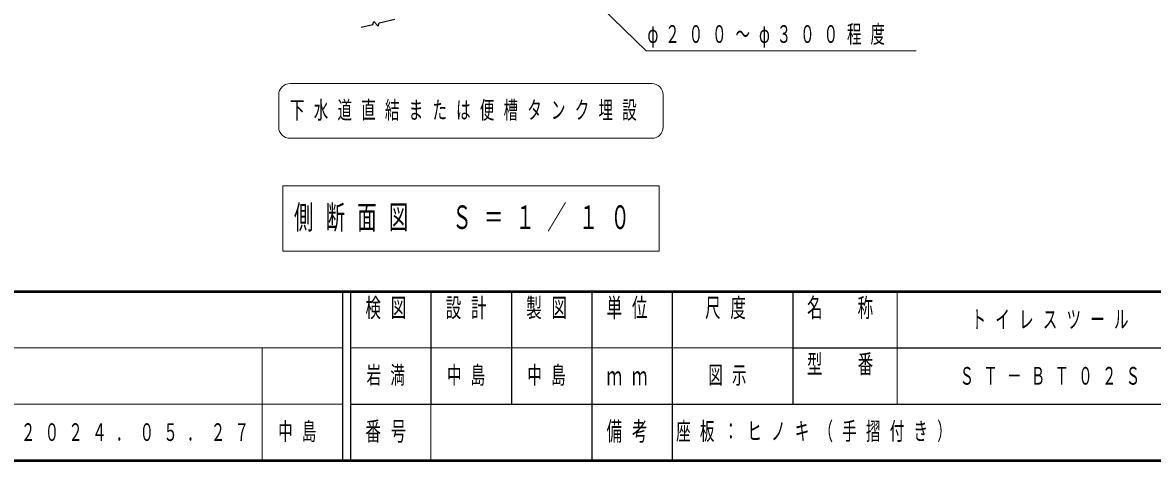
# Model space of a CAD drawing. Units: millimetres on the paper. Extents: x -385 to 0, y 0 to 267.
# Drawn here: x -283.3 to -142.8, y 0 to 54.5 of the extents above; entities that cross this region are included whole.
import ezdxf

# ---------------------------------------------------------------- set-up
doc = ezdxf.new("R2010")
doc.units = ezdxf.units.MM
doc.layers.add('LY_1', color=7, linetype='Continuous', lineweight=13)
doc.layers.add('LY_3', color=7, linetype='Continuous')
doc.styles.add('ＭＳ ゴシック', font='')
doc.styles.get('ＭＳ ゴシック').set_extended_font_data('MS Gothic')

msp = doc.modelspace()

# ---------------------------------------------------------------- linework, layer by layer
at = {"layer": 'LY_1'}
for p, q in [((-205.03, 46.858), (-250.03, 46.858)), ((-251.43, 45.458), (-251.43, 41.458)), ((-203.63, 41.458), (-203.63, 45.458)), ((-250.03, 40.058), (-205.03, 40.058)), ((-250.93, 34.138), (-250.93, 26.005)), ((-204.13, 34.138), (-250.93, 34.138)), ((-204.13, 26.005), (-204.13, 34.138)), ((-250.93, 26.005), (-204.13, 26.005)), ((-174.5, 21), (-174.5, 7)), ((-385, 14), (-243.5, 14)), ((-253.5, 14), (-253.5, 0)), ((-242.5, 14), (-187.5, 14)), ((-385, 7), (-243.5, 7)), ((-232.5, 7), (-232.5, 0))]:
    msp.add_line(p, q, dxfattribs=at)
at = {"layer": 'LY_1', "lineweight": 50}
for p, q in [((-385, 21), (0, 21)), ((-385, 0), (0, 0))]:
    msp.add_line(p, q, dxfattribs=at)
at = {"layer": 'LY_1', "color": 211, "lineweight": 25}
for p, q in [((-243.5, 21), (-243.5, 0)), ((-242.5, 21), (-242.5, 0)), ((-232.5, 21), (-232.5, 7)), ((-222.5, 21), (-222.5, 7)), ((-212.5, 21), (-212.5, 0)), ((-202.5, 21), (-202.5, 7)), ((-187.5, 21), (-187.5, 7)), ((-187.5, 14), (-70, 14)), ((-242.5, 7), (0, 7))]:
    msp.add_line(p, q, dxfattribs=at)
at = {"layer": 'LY_1', "lineweight": 25}
msp.add_line((-202.5, 7), (-202.5, 0), dxfattribs=at)
at = {"layer": 'LY_1'}
msp.add_lwpolyline([(-216.892, 61.783), (-205.744, 50.925), (-172.159, 50.925)], dxfattribs=at)
at = {"layer": 'LY_1', "lineweight": 25}
msp.add_lwpolyline([(-241.197, 53.877), (-239.735, 54.222), (-239.62, 54.605), (-239.072, 54.023), (-238.957, 54.406), (-237.01, 54.865)], dxfattribs=at)
at = {"layer": 'LY_1'}
for centre, start, end in [((-250.03, 45.458), 90, 180), ((-205.03, 45.458), 0, 90), ((-250.03, 41.458), 180, 270), ((-205.03, 41.458), 270, 0)]:
    msp.add_arc(centre, 1.4, start, end, dxfattribs=at)

# ---------------------------------------------------------------- texts
at = {"layer": 'LY_1', "attachment_point": 4, "style": 'ＭＳ ゴシック'}
for s, insert, char_height in [('\\T1.62;\\W0.6;φ２００～φ３００程度', (-205.576, 52.725), 2.199), ('\\T1.64;\\W0.6;下水道直結または便槽タンク埋設', (-250.03, 43.458), 2.199), ('\\T1.64;\\W0.6;側断面図\u3000Ｓ＝１／１０', (-249.53, 30.072), 2.933), ('\\T1.64;\\W0.6;２０２４．０５．２７', (-283.5, 3.5), 2.199), ('\\T1.64;\\W0.6;中島', (-251.5, 3.5), 2.199), ('\\T1.64;\\W0.6;座板：ヒノキ（手摺付き）', (-202, 3.5), 2.199)]:
    msp.add_mtext(s, dxfattribs=dict(at, insert=insert, char_height=char_height))
at = {"layer": 'LY_1', "color": 4, "char_height": 2.346, "style": 'ＭＳ ゴシック'}
for s, insert, attachment_point in [('\\T1.64;\\W0.6;検図', (-237.5, 20.167), 2), ('\\T1.64;\\W0.6;設計', (-227.5, 20.167), 2), ('\\T1.64;\\W0.6;製図', (-217.5, 20.167), 2), ('\\T1.64;\\W0.6;単位', (-207.5, 20.167), 2), ('\\T1.64;\\W0.6;尺度', (-195.25, 20.167), 2), ('\\T1.64;\\W0.6;名\u3000称', (-181, 20.167), 2), ('\\T1.64;\\W0.6;型\u3000番', (-181, 13.167), 2), ('\\T1.64;\\W0.6;ｍｍ', (-207.5, 10.5), 5), ('\\T1.64;\\W0.6;番号', (-237.5, 3.5), 5), ('\\T1.64;\\W0.6;備考', (-207.5, 3.5), 5)]:
    msp.add_mtext(s, dxfattribs=dict(at, insert=insert, attachment_point=attachment_point))
at = {"layer": 'LY_3', "char_height": 2.199, "attachment_point": 4, "style": 'ＭＳ ゴシック'}
for s, insert in [('\\T1.64;\\W0.6;トイレスツール', (-165.25, 17.5)), ('\\T1.64;\\W0.6;岩満', (-240.5, 10.5)), ('\\T1.64;\\W0.6;中島', (-230.5, 10.5)), ('\\T1.64;\\W0.6;中島', (-220.5, 10.5)), ('\\T1.64;\\W0.6;図示', (-198, 10.5)), ('\\T1.64;\\W0.6;ＳＴ－ＢＴ０２Ｓ', (-166.75, 10.5))]:
    msp.add_mtext(s, dxfattribs=dict(at, insert=insert))

doc.saveas('drawing.dxf')
